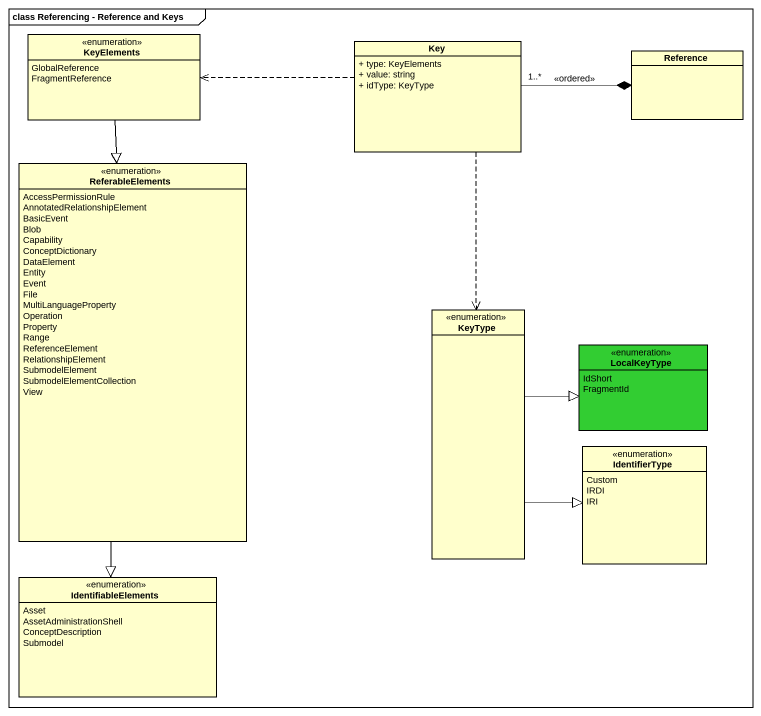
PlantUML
@startuml
mainframe class Referencing - Reference and Keys
hide circle
hide empty members
skinparam classAttributeIconSize 0
enum KeyElements {
  GlobalReference
  FragmentReference
}
class Key {
  + type: KeyElements
  + value: string
  + idType: KeyType
}
class Reference
enum ReferableElements {
  AccessPermissionRule
  AnnotatedRelationshipElement
  BasicEvent
  Blob
  Capability
  ConceptDictionary
  DataElement
  Entity
  Event
  File
  MultiLanguageProperty
  Operation
  Property
  Range
  ReferenceElement
  RelationshipElement
  SubmodelElement
  SubmodelElementCollection
  View
}
enum KeyType
enum LocalKeyType #32CD32 {
  IdShort
  FragmentId
}
enum IdentifierType {
  Custom
  IRDI
  IRI
}
enum IdentifiableElements {
  Asset
  AssetAdministrationShell
  ConceptDescription
  Submodel
}
KeyElements --|> ReferableElements
Key .left.> KeyElements
Key "1..*" -right-* Reference : <<ordered>>
Key ..> KeyType
ReferableElements --|> IdentifiableElements
KeyType -right-|> LocalKeyType
KeyType -right-|> IdentifierType
@enduml
